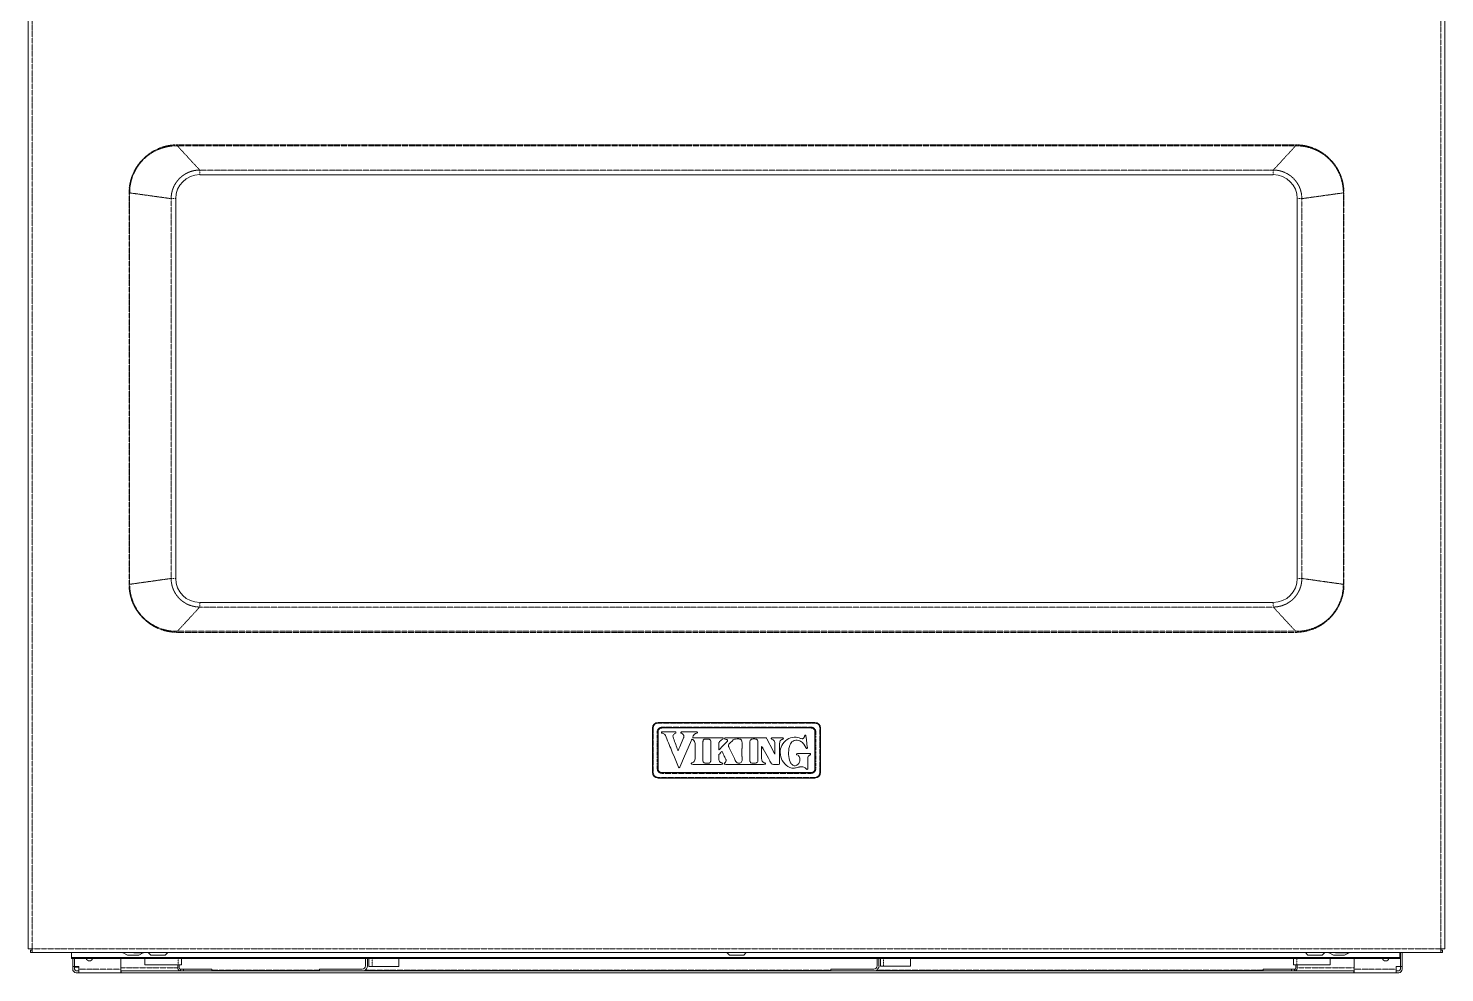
# Model space of a CAD drawing. Header units: millimetres. Extents: x 60499 to 556746, y 248297 to 497145.
# Drawn here: x 328105 to 352882, y 422627 to 439149 of the extents above; entities that cross this region are included whole.
import ezdxf

# ---------------------------------------------------------------- set-up
doc = ezdxf.new("R2010")
doc.units = ezdxf.units.MM
doc.linetypes.add('PHANTOM', pattern=[20, 10, -2, 2, -2, 2, -2])

msp = doc.modelspace()

# ---------------------------------------------------------------- linework, layer by layer
at = {"color": 7, "lineweight": 13, "ltscale": 0.03937}
for p, q in [((328105, 423046), (328105, 439591)), ((352882, 439590), (352882, 423046)), ((331104, 436588), (349883, 436588)), ((330684, 429524), (330684, 436169)), ((350303, 436169), (350303, 429524)), ((349883, 429104), (331104, 429104)), ((339024, 426130), (339024, 426906)), ((339122, 427004), (341865, 427004)), ((341801, 426908), (339186, 426908)), ((341963, 426906), (341963, 426130)), ((341865, 426032), (339122, 426032)), ((339186, 426129), (341801, 426129)), ((352813, 422978), (328174, 422978)), ((352097, 422891), (328860, 422891)), ((352097, 422874), (328860, 422874)), ((333948, 422690), (333197, 422690)), ((342898, 422690), (342146, 422690)), ((329721, 422627), (328986, 422627)), ((329730, 422660), (351292, 422660)), ((329730, 422627), (351292, 422627)), ((352036, 422627), (351301, 422627))]:
    msp.add_line(p, q, dxfattribs=at)
at = {"color": 7, "linetype": 'PHANTOM', "lineweight": 13, "ltscale": 0.03937}
for p, q in [((328174, 423046), (328174, 439591)), ((352813, 439590), (352813, 423046)), ((330712, 437112), (350275, 437112)), ((330712, 437094), (350275, 437094)), ((331104, 436668), (349883, 436668)), ((331104, 436668), (349883, 436668)), ((329867, 429422), (329867, 436270)), ((329878, 429422), (329878, 436270)), ((330605, 436169), (329878, 436270)), ((330605, 429524), (330605, 436169)), ((330605, 429524), (330605, 436169)), ((350382, 436169), (351109, 436270)), ((350382, 436169), (350382, 429524)), ((350382, 436169), (350382, 429524)), ((351109, 436270), (351109, 429422)), ((351120, 436270), (351120, 429422)), ((330605, 429524), (329878, 429422)), ((350382, 429524), (351109, 429422)), ((349883, 429024), (331104, 429024)), ((349883, 429024), (331104, 429024)), ((350275, 428599), (330712, 428599)), ((350275, 428581), (330712, 428581)), ((339037, 426128), (339037, 426908)), ((339122, 426993), (341865, 426993)), ((341801, 426922), (339186, 426922)), ((341950, 426908), (341950, 426128)), ((341865, 426043), (339122, 426043)), ((339186, 426114), (341801, 426114)), ((352813, 423046), (328174, 423046)), ((329721, 422690), (328986, 422690)), ((329721, 422713), (330719, 422713)), ((350303, 422713), (351301, 422713)), ((352036, 422690), (351301, 422690)), ((331317, 422669), (333196, 422669)), ((333992, 422669), (342146, 422669)), ((342942, 422669), (349705, 422669))]:
    msp.add_line(p, q, dxfattribs=at)
at = {"color": 7, "linetype": 'PHANTOM', "lineweight": 13, "ltscale": 0.000532736}
for p, q in [((330712, 437094), (330712, 437112)), ((350275, 437094), (350275, 437112)), ((330712, 428599), (330712, 428581)), ((350275, 428599), (350275, 428581))]:
    msp.add_line(p, q, dxfattribs=at)
at = {"color": 7, "linetype": 'PHANTOM', "lineweight": 13, "ltscale": 0.017224}
for p, q in [((331104, 436668), (330712, 437094)), ((349883, 436668), (350275, 437094)), ((331104, 429024), (330712, 428599)), ((349883, 429024), (350275, 428599))]:
    msp.add_line(p, q, dxfattribs=at)
at = {"color": 7, "linetype": 'PHANTOM', "lineweight": 13, "ltscale": 0.002375}
for p, q in [((331104, 436588), (331104, 436668)), ((349883, 436588), (349883, 436668)), ((330684, 436169), (330605, 436169)), ((350303, 436169), (350382, 436169)), ((330684, 429524), (330605, 429524)), ((350303, 429524), (350382, 429524)), ((331104, 429104), (331104, 429024)), ((349883, 429104), (349883, 429024))]:
    msp.add_line(p, q, dxfattribs=at)
at = {"color": 7, "linetype": 'PHANTOM', "lineweight": 13, "ltscale": 5.58688e-06}
for p, q in [((331104, 436668), (331104, 436668)), ((331104, 429024), (331104, 429024)), ((349883, 429024), (349883, 429024))]:
    msp.add_line(p, q, dxfattribs=at)
at = {"color": 7, "linetype": 'PHANTOM', "lineweight": 13, "ltscale": 5.61692e-06}
msp.add_line((349883, 436668), (349883, 436668), dxfattribs=at)
at = {"color": 7, "linetype": 'PHANTOM', "lineweight": 13, "ltscale": 3.39418e-06}
for p, q in [((330605, 436169), (330605, 436169)), ((330605, 429524), (330605, 429524))]:
    msp.add_line(p, q, dxfattribs=at)
at = {"color": 7, "linetype": 'PHANTOM', "lineweight": 13, "ltscale": 3.36414e-06}
for p, q in [((350382, 436169), (350382, 436169)), ((350382, 429524), (350382, 429524))]:
    msp.add_line(p, q, dxfattribs=at)
at = {"color": 7, "linetype": 'PHANTOM', "lineweight": 13, "ltscale": 0.000342061}
for p, q in [((339122, 427004), (339122, 426993)), ((341865, 427004), (341865, 426993))]:
    msp.add_line(p, q, dxfattribs=at)
at = {"color": 7, "linetype": 'PHANTOM', "lineweight": 13, "ltscale": 0.000428808}
for p, q in [((339186, 426908), (339186, 426922)), ((341801, 426908), (341801, 426922))]:
    msp.add_line(p, q, dxfattribs=at)
at = {"color": 7, "linetype": 'PHANTOM', "lineweight": 13, "ltscale": 0.019357}
for p, q in [((339108, 426843), (339108, 426193)), ((341879, 426193), (341879, 426843))]:
    msp.add_line(p, q, dxfattribs=at)
at = {"color": 7, "lineweight": 13, "ltscale": 0.019292}
for p, q in [((339121, 426842), (339121, 426194)), ((341866, 426194), (341866, 426842))]:
    msp.add_line(p, q, dxfattribs=at)
at = {"color": 7, "lineweight": 13, "ltscale": 0.005341}
msp.add_line((339397, 426842), (339218, 426842), dxfattribs=at)
at = {"color": 7, "lineweight": 13, "ltscale": 5.24012e-05}
msp.add_line((339540, 426841), (339539, 426841), dxfattribs=at)
at = {"color": 7, "lineweight": 13, "ltscale": 0.004971}
msp.add_line((339749, 426842), (339582, 426842), dxfattribs=at)
at = {"color": 7, "lineweight": 13, "ltscale": 2.26862e-05}
msp.add_line((339701, 426682), (339701, 426683), dxfattribs=at)
at = {"color": 7, "lineweight": 13, "ltscale": 4.67569e-05}
msp.add_line((339727, 426745), (339728, 426746), dxfattribs=at)
at = {"color": 7, "lineweight": 13, "ltscale": 0.01452}
msp.add_line((340250, 426736), (339762, 426736), dxfattribs=at)
at = {"color": 7, "lineweight": 13, "ltscale": 3.68235e-05}
msp.add_line((339792, 426842), (339791, 426842), dxfattribs=at)
at = {"color": 7, "lineweight": 13, "ltscale": 1.65665e-05}
msp.add_line((339809, 426833), (339809, 426833), dxfattribs=at)
at = {"color": 7, "lineweight": 13, "ltscale": 0.00151}
msp.add_line((339950, 426715), (340001, 426715), dxfattribs=at)
at = {"color": 7, "lineweight": 13, "ltscale": 1.31579e-05}
msp.add_line((340188, 426652), (340188, 426652), dxfattribs=at)
at = {"color": 7, "lineweight": 13, "ltscale": 1.35956e-05}
msp.add_line((340257, 426716), (340257, 426717), dxfattribs=at)
at = {"color": 7, "lineweight": 13, "ltscale": 0.018014}
msp.add_line((340934, 426736), (340329, 426736), dxfattribs=at)
at = {"color": 7, "lineweight": 13, "ltscale": 0.000793104}
msp.add_line((340415, 426679), (340434, 426698), dxfattribs=at)
at = {"color": 7, "lineweight": 13, "ltscale": 7.63564e-05}
msp.add_line((340532, 426716), (340534, 426716), dxfattribs=at)
at = {"color": 7, "lineweight": 13, "ltscale": 2.85859e-05}
msp.add_line((340564, 426711), (340565, 426710), dxfattribs=at)
at = {"color": 7, "lineweight": 13, "ltscale": 2.91953e-05}
msp.add_line((340587, 426685), (340587, 426684), dxfattribs=at)
at = {"color": 7, "lineweight": 13, "ltscale": 4.4251e-05}
msp.add_line((340765, 426714), (340767, 426714), dxfattribs=at)
at = {"color": 7, "lineweight": 13, "ltscale": 9.07184e-05}
msp.add_line((341002, 426736), (340999, 426736), dxfattribs=at)
at = {"color": 7, "lineweight": 13, "ltscale": 5.28949e-05}
msp.add_line((341027, 426718), (341026, 426719), dxfattribs=at)
at = {"color": 7, "lineweight": 13, "ltscale": 0.007044}
msp.add_line((341134, 426507), (341027, 426718), dxfattribs=at)
at = {"color": 7, "lineweight": 13, "ltscale": 0.00434}
msp.add_line((341269, 426736), (341123, 426736), dxfattribs=at)
at = {"color": 7, "lineweight": 13, "ltscale": 1.97709e-05}
msp.add_line((341136, 426701), (341136, 426701), dxfattribs=at)
at = {"color": 7, "lineweight": 13, "ltscale": 1.65199e-05}
msp.add_line((341590, 426738), (341589, 426738), dxfattribs=at)
at = {"color": 7, "lineweight": 13, "ltscale": 3.13846e-05}
msp.add_line((339458, 426541), (339458, 426542), dxfattribs=at)
at = {"color": 7, "lineweight": 13, "ltscale": 4.55302e-05}
msp.add_line((339484, 426541), (339483, 426540), dxfattribs=at)
at = {"color": 7, "lineweight": 13, "ltscale": 0.008055}
msp.add_line((339768, 426639), (339768, 426368), dxfattribs=at)
at = {"color": 7, "lineweight": 13, "ltscale": 0.000179639}
msp.add_line((339906, 426624), (339906, 426618), dxfattribs=at)
at = {"color": 7, "lineweight": 13, "ltscale": 0.0006988}
msp.add_line((340045, 426412), (340045, 426436), dxfattribs=at)
at = {"color": 7, "lineweight": 13, "ltscale": 1.63404e-05}
msp.add_line((340183, 426589), (340183, 426590), dxfattribs=at)
at = {"color": 7, "lineweight": 13, "ltscale": 0.000926042}
msp.add_line((340183, 426558), (340183, 426589), dxfattribs=at)
at = {"color": 7, "lineweight": 13, "ltscale": 2.77578e-05}
msp.add_line((340183, 426557), (340183, 426558), dxfattribs=at)
at = {"color": 7, "lineweight": 13, "ltscale": 0.001124}
msp.add_line((340183, 426368), (340183, 426406), dxfattribs=at)
at = {"color": 7, "lineweight": 13, "ltscale": 5.53293e-05}
msp.add_line((340729, 426603), (340729, 426605), dxfattribs=at)
at = {"color": 7, "lineweight": 13, "ltscale": 2.54725e-05}
msp.add_line((340866, 426404), (340866, 426403), dxfattribs=at)
at = {"color": 7, "lineweight": 13, "ltscale": 0.006367}
msp.add_line((340933, 426368), (340933, 426582), dxfattribs=at)
at = {"color": 7, "lineweight": 13, "ltscale": 0.000542319}
msp.add_line((340951, 426561), (340960, 426545), dxfattribs=at)
at = {"color": 7, "lineweight": 13, "ltscale": 0.000460262}
msp.add_line((341141, 426493), (341134, 426507), dxfattribs=at)
at = {"color": 7, "lineweight": 13, "ltscale": 0.000457769}
msp.add_line((341148, 426479), (341141, 426493), dxfattribs=at)
at = {"color": 7, "lineweight": 13, "ltscale": 0.005628}
msp.add_line((341167, 426639), (341167, 426450), dxfattribs=at)
at = {"color": 7, "lineweight": 13, "ltscale": 9.13725e-05}
msp.add_line((341246, 426607), (341246, 426610), dxfattribs=at)
at = {"color": 7, "lineweight": 13, "ltscale": 0.004285}
msp.add_line((341246, 426463), (341246, 426607), dxfattribs=at)
at = {"color": 7, "lineweight": 13, "ltscale": 0.004378}
msp.add_line((341246, 426316), (341246, 426463), dxfattribs=at)
at = {"color": 7, "lineweight": 13, "ltscale": 1.71515e-05}
msp.add_line((341407, 426514), (341407, 426515), dxfattribs=at)
at = {"color": 7, "lineweight": 13, "ltscale": 0.006506}
msp.add_line((341777, 426459), (341558, 426459), dxfattribs=at)
at = {"color": 7, "lineweight": 13, "ltscale": 5.95894e-05}
msp.add_line((341750, 426413), (341751, 426415), dxfattribs=at)
at = {"color": 7, "lineweight": 13, "ltscale": 2.74364e-05}
msp.add_line((341779, 426433), (341779, 426434), dxfattribs=at)
at = {"color": 7, "lineweight": 13, "ltscale": 1.00846e-05}
msp.add_line((339480, 426224), (339480, 426223), dxfattribs=at)
at = {"color": 7, "lineweight": 13, "ltscale": 3.29381e-05}
msp.add_line((339503, 426224), (339503, 426225), dxfattribs=at)
at = {"color": 7, "lineweight": 13, "ltscale": 1.43067e-05}
msp.add_line((339702, 426281), (339702, 426280), dxfattribs=at)
at = {"color": 7, "lineweight": 13, "ltscale": 1.38556e-05}
msp.add_line((339729, 426302), (339729, 426302), dxfattribs=at)
at = {"color": 7, "lineweight": 13, "ltscale": 0.00942}
msp.add_line((339739, 426271), (340056, 426271), dxfattribs=at)
at = {"color": 7, "lineweight": 13, "ltscale": 0.000211347}
msp.add_line((339907, 426394), (339907, 426387), dxfattribs=at)
at = {"color": 7, "lineweight": 13, "ltscale": 4.62394e-05}
msp.add_line((339996, 426292), (339998, 426292), dxfattribs=at)
at = {"color": 7, "lineweight": 13, "ltscale": 9.07734e-05}
msp.add_line((340040, 426318), (340041, 426321), dxfattribs=at)
at = {"color": 7, "lineweight": 13, "ltscale": 2.79276e-05}
msp.add_line((340290, 426396), (340290, 426395), dxfattribs=at)
at = {"color": 7, "lineweight": 13, "ltscale": 0.000251621}
msp.add_line((340307, 426271), (340315, 426271), dxfattribs=at)
at = {"color": 7, "lineweight": 13, "ltscale": 2.59656e-05}
msp.add_line((340312, 426343), (340312, 426342), dxfattribs=at)
at = {"color": 7, "lineweight": 13, "ltscale": 8.2381e-05}
msp.add_line((340761, 426293), (340759, 426294), dxfattribs=at)
at = {"color": 7, "lineweight": 13, "ltscale": 3.17129e-05}
msp.add_line((340828, 426292), (340827, 426292), dxfattribs=at)
at = {"color": 7, "lineweight": 13, "ltscale": 6.24365e-05}
msp.add_line((340866, 426338), (340866, 426336), dxfattribs=at)
at = {"color": 7, "lineweight": 13, "ltscale": 0.001209}
msp.add_line((340907, 426271), (340947, 426271), dxfattribs=at)
at = {"color": 7, "lineweight": 13, "ltscale": 2.28006e-05}
msp.add_line((340973, 426301), (340972, 426302), dxfattribs=at)
at = {"color": 7, "lineweight": 13, "ltscale": 0.000198523}
msp.add_line((341076, 426334), (341079, 426329), dxfattribs=at)
at = {"color": 7, "lineweight": 13, "ltscale": 0.001235}
msp.add_line((341079, 426329), (341099, 426292), dxfattribs=at)
at = {"color": 7, "lineweight": 13, "ltscale": 0.002181}
msp.add_line((341139, 426271), (341212, 426271), dxfattribs=at)
at = {"color": 7, "lineweight": 13, "ltscale": 0.00029695}
msp.add_line((341212, 426271), (341222, 426271), dxfattribs=at)
at = {"color": 7, "lineweight": 13, "ltscale": 0.000112477}
msp.add_line((341246, 426312), (341246, 426316), dxfattribs=at)
at = {"color": 7, "lineweight": 13, "ltscale": 3.31889e-05}
msp.add_line((341449, 426285), (341448, 426286), dxfattribs=at)
at = {"color": 7, "lineweight": 13, "ltscale": 0.000144646}
msp.add_line((341556, 426261), (341551, 426259), dxfattribs=at)
at = {"color": 7, "lineweight": 13, "ltscale": 0.000190123}
msp.add_line((341713, 426193), (341718, 426189), dxfattribs=at)
at = {"color": 7, "linetype": 'PHANTOM', "lineweight": 13, "ltscale": 0.000342001}
for p, q in [((339122, 426032), (339122, 426043)), ((341865, 426032), (341865, 426043))]:
    msp.add_line(p, q, dxfattribs=at)
at = {"color": 7, "linetype": 'PHANTOM', "lineweight": 13, "ltscale": 0.000428868}
for p, q in [((339186, 426129), (339186, 426114)), ((341801, 426129), (341801, 426114))]:
    msp.add_line(p, q, dxfattribs=at)
at = {"color": 7, "lineweight": 13, "ltscale": 0.00205}
for p, q in [((328174, 423046), (328105, 423046)), ((328174, 423046), (328174, 422978)), ((352813, 423046), (352882, 423046)), ((352813, 423046), (352813, 422978))]:
    msp.add_line(p, q, dxfattribs=at)
at = {"color": 7, "lineweight": 13, "ltscale": 0.0012}
for p, q in [((328146, 422978), (328146, 423018)), ((352841, 422978), (352841, 423018))]:
    msp.add_line(p, q, dxfattribs=at)
at = {"color": 7, "lineweight": 13, "ltscale": 0.000849987}
for p, q in [((328174, 423018), (328146, 423018)), ((328174, 422978), (328146, 422978))]:
    msp.add_line(p, q, dxfattribs=at)
at = {"color": 7, "lineweight": 13, "ltscale": 0.002572}
for p, q in [((328860, 422978), (328860, 422891)), ((352097, 422978), (352097, 422891))]:
    msp.add_line(p, q, dxfattribs=at)
at = {"color": 7, "linetype": 'PHANTOM', "lineweight": 13, "ltscale": 0.010349}
for p, q in [((330113, 422973), (329766, 422973)), ((351209, 422973), (350861, 422973))]:
    msp.add_line(p, q, dxfattribs=at)
at = {"color": 7, "lineweight": 13, "ltscale": 0.002582}
for p, q in [((329843, 422934), (329766, 422973)), ((330036, 422934), (330113, 422973)), ((350939, 422934), (350861, 422973)), ((351131, 422934), (351209, 422973))]:
    msp.add_line(p, q, dxfattribs=at)
at = {"color": 7, "linetype": 'PHANTOM', "lineweight": 13, "ltscale": 0.005731}
for p, q in [((329843, 422934), (330036, 422934)), ((350939, 422934), (351131, 422934))]:
    msp.add_line(p, q, dxfattribs=at)
at = {"color": 7, "lineweight": 13, "ltscale": 0.001874}
for p, q in [((330248, 422933), (330204, 422978)), ((330499, 422933), (330544, 422978)), ((340369, 422933), (340324, 422978)), ((340620, 422933), (340664, 422978)), ((350489, 422933), (350445, 422978)), ((350741, 422933), (350785, 422978))]:
    msp.add_line(p, q, dxfattribs=at)
at = {"color": 7, "lineweight": 13, "ltscale": 0.007319}
for p, q in [((352110, 422978), (352110, 422732)), ((352140, 422978), (352140, 422732))]:
    msp.add_line(p, q, dxfattribs=at)
at = {"color": 7, "lineweight": 13, "ltscale": 0.000850047}
for p, q in [((352841, 423018), (352813, 423018)), ((352841, 422978), (352813, 422978))]:
    msp.add_line(p, q, dxfattribs=at)
at = {"color": 7, "lineweight": 13, "ltscale": 0.000514774}
for p, q in [((328860, 422891), (328860, 422874)), ((352097, 422891), (352097, 422874))]:
    msp.add_line(p, q, dxfattribs=at)
at = {"color": 7, "lineweight": 13, "ltscale": 0.004232}
for p, q in [((328882, 422874), (328882, 422732)), ((328912, 422874), (328912, 422732))]:
    msp.add_line(p, q, dxfattribs=at)
at = {"color": 7, "lineweight": 13, "ltscale": 0.001246}
for p, q in [((328882, 422690), (328882, 422732)), ((328915, 422690), (328915, 422732)), ((328986, 422690), (328986, 422732)), ((352036, 422732), (352036, 422690)), ((352107, 422732), (352107, 422690)), ((352140, 422732), (352140, 422690)), ((328944, 422660), (328986, 422660)), ((328944, 422627), (328986, 422627)), ((352036, 422660), (352077, 422660)), ((352036, 422627), (352077, 422627))]:
    msp.add_line(p, q, dxfattribs=at)
at = {"color": 7, "lineweight": 13, "ltscale": 0.000899998}
msp.add_line((328882, 422732), (328912, 422732), dxfattribs=at)
at = {"color": 7, "lineweight": 13, "ltscale": 0.002221}
for p, q in [((328912, 422732), (328986, 422732)), ((352036, 422732), (352110, 422732))]:
    msp.add_line(p, q, dxfattribs=at)
at = {"color": 7, "lineweight": 13, "ltscale": 0.00017848}
msp.add_line((328918, 422726), (328918, 422732), dxfattribs=at)
at = {"color": 7, "lineweight": 13, "ltscale": 0.002021}
msp.add_line((328918, 422726), (328986, 422726), dxfattribs=at)
at = {"color": 7, "lineweight": 13, "ltscale": 0.001875}
for p, q in [((328986, 422690), (328986, 422627)), ((329721, 422690), (329721, 422627)), ((351301, 422690), (351301, 422627)), ((352036, 422690), (352036, 422627))]:
    msp.add_line(p, q, dxfattribs=at)
at = {"color": 7, "lineweight": 13, "ltscale": 0.005478}
for p, q in [((329721, 422690), (329721, 422874)), ((351301, 422874), (351301, 422690))]:
    msp.add_line(p, q, dxfattribs=at)
at = {"color": 7, "lineweight": 13, "ltscale": 0.005507}
for p, q in [((329847, 422933), (330032, 422933)), ((350942, 422933), (351127, 422933))]:
    msp.add_line(p, q, dxfattribs=at)
at = {"color": 7, "lineweight": 13, "ltscale": 0.003328}
for p, q in [((330141, 422874), (330141, 422762)), ((330782, 422874), (330782, 422762)), ((350240, 422762), (350240, 422874)), ((350881, 422762), (350881, 422874))]:
    msp.add_line(p, q, dxfattribs=at)
at = {"color": 7, "lineweight": 13, "ltscale": 0.017399}
for p, q in [((330141, 422762), (330726, 422762)), ((350881, 422762), (350296, 422762))]:
    msp.add_line(p, q, dxfattribs=at)
at = {"color": 7, "lineweight": 13, "ltscale": 0.003738}
for p, q in [((330248, 422933), (330374, 422933)), ((330499, 422933), (330374, 422933)), ((340369, 422933), (340494, 422933)), ((340620, 422933), (340494, 422933)), ((350741, 422933), (350615, 422933))]:
    msp.add_line(p, q, dxfattribs=at)
at = {"color": 7, "lineweight": 13, "ltscale": 0.00145}
for p, q in [((330719, 422713), (330719, 422762)), ((330745, 422713), (330745, 422762)), ((350277, 422762), (350277, 422713)), ((350303, 422762), (350303, 422713))]:
    msp.add_line(p, q, dxfattribs=at)
at = {"color": 7, "linetype": 'PHANTOM', "lineweight": 13, "ltscale": 0.003328}
for p, q in [((330726, 422874), (330726, 422762)), ((350296, 422762), (350296, 422874))]:
    msp.add_line(p, q, dxfattribs=at)
at = {"color": 7, "lineweight": 13, "ltscale": 0.001675}
for p, q in [((330726, 422762), (330782, 422762)), ((334063, 422733), (334119, 422733)), ((343010, 422741), (343066, 422741)), ((350296, 422762), (350240, 422762))]:
    msp.add_line(p, q, dxfattribs=at)
at = {"color": 7, "lineweight": 13, "ltscale": 0.001562}
for p, q in [((330820, 422687), (330767, 422687)), ((350202, 422687), (350255, 422687))]:
    msp.add_line(p, q, dxfattribs=at)
at = {"color": 7, "lineweight": 13, "ltscale": 0.000800005}
for p, q in [((330767, 422687), (330767, 422660)), ((330820, 422687), (330820, 422660)), ((331317, 422660), (331317, 422687)), ((349705, 422687), (349705, 422660)), ((350202, 422687), (350202, 422660)), ((350255, 422687), (350255, 422660))]:
    msp.add_line(p, q, dxfattribs=at)
at = {"color": 7, "lineweight": 13, "ltscale": 0.014787}
for p, q in [((330820, 422687), (331317, 422687)), ((350202, 422687), (349705, 422687))]:
    msp.add_line(p, q, dxfattribs=at)
at = {"color": 7, "lineweight": 13, "ltscale": 0.000889996}
for p, q in [((333197, 422690), (333197, 422660)), ((342146, 422690), (342146, 422660))]:
    msp.add_line(p, q, dxfattribs=at)
at = {"color": 7, "lineweight": 13, "ltscale": 0.003813}
for p, q in [((334003, 422874), (334003, 422746)), ((334036, 422874), (334036, 422746)), ((342953, 422874), (342953, 422746)), ((342986, 422874), (342986, 422746))]:
    msp.add_line(p, q, dxfattribs=at)
at = {"color": 7, "lineweight": 13, "ltscale": 0.004185}
msp.add_line((334063, 422874), (334063, 422733), dxfattribs=at)
at = {"color": 7, "linetype": 'PHANTOM', "lineweight": 13, "ltscale": 0.004185}
msp.add_line((334119, 422874), (334119, 422733), dxfattribs=at)
at = {"color": 7, "lineweight": 13, "ltscale": 0.01395}
for p, q in [((334119, 422733), (334588, 422733)), ((343066, 422741), (343535, 422741))]:
    msp.add_line(p, q, dxfattribs=at)
at = {"color": 7, "lineweight": 13, "ltscale": 0.004187}
msp.add_line((334588, 422733), (334588, 422874), dxfattribs=at)
at = {"color": 7, "lineweight": 13, "ltscale": 0.003949}
for p, q in [((343010, 422874), (343010, 422741)), ((343535, 422874), (343535, 422741))]:
    msp.add_line(p, q, dxfattribs=at)
at = {"color": 7, "linetype": 'PHANTOM', "lineweight": 13, "ltscale": 0.003949}
msp.add_line((343066, 422874), (343066, 422741), dxfattribs=at)
at = {"color": 7, "lineweight": 13, "ltscale": 0.003737}
msp.add_line((350489, 422933), (350615, 422933), dxfattribs=at)
at = {"color": 7, "lineweight": 13, "ltscale": 0.000899968}
msp.add_line((352140, 422732), (352110, 422732), dxfattribs=at)
at = {"color": 7, "lineweight": 13, "ltscale": 0.000249998}
for p, q in [((329721, 422660), (329730, 422660)), ((329721, 422627), (329730, 422627))]:
    msp.add_line(p, q, dxfattribs=at)
at = {"color": 7, "lineweight": 13, "ltscale": 0.000999991}
for p, q in [((329730, 422627), (329730, 422660)), ((351292, 422627), (351292, 422660))]:
    msp.add_line(p, q, dxfattribs=at)
at = {"color": 7, "lineweight": 13, "ltscale": 0.000250028}
for p, q in [((351292, 422660), (351301, 422660)), ((351292, 422627), (351301, 422627))]:
    msp.add_line(p, q, dxfattribs=at)
at = {"color": 7, "linetype": 'PHANTOM', "lineweight": 13, "ltscale": 0.03937}
for points in [[(329867, 436270), (329867, 436300), (329870, 436346), (329879, 436410), (329892, 436473), (329910, 436535), (329932, 436595), (329959, 436653), (329991, 436710), (330027, 436763), (330066, 436814), (330110, 436861), (330157, 436905), (330207, 436945), (330260, 436982), (330316, 437014), (330374, 437042), (330434, 437065), (330496, 437084), (330559, 437098), (330623, 437107), (330681, 437111), (330712, 437112)], [(329878, 436270), (329879, 436324), (329885, 436378), (329893, 436431), (329905, 436484), (329924, 436543), (329946, 436600), (329973, 436656), (330003, 436709), (330038, 436760), (330076, 436808), (330118, 436853), (330163, 436895), (330211, 436934), (330262, 436968), (330315, 436999), (330371, 437026), (330428, 437048), (330487, 437066), (330539, 437078), (330592, 437087), (330646, 437092), (330679, 437094), (330712, 437094)], [(350275, 437112), (350305, 437111), (350363, 437107), (350427, 437098), (350490, 437084), (350552, 437065), (350612, 437042), (350670, 437014), (350726, 436982), (350779, 436946), (350829, 436906), (350876, 436862), (350920, 436814), (350960, 436764), (350996, 436710), (351026, 436658), (351052, 436603), (351074, 436546), (351091, 436488), (351105, 436429), (351114, 436369), (351119, 436309), (351120, 436270)], [(350275, 437094), (350330, 437093), (350383, 437088), (350436, 437081), (350496, 437067), (350555, 437050), (350612, 437027), (350668, 437001), (350721, 436971), (350772, 436936), (350820, 436898), (350866, 436856), (350908, 436811), (350946, 436763), (350981, 436713), (351012, 436659), (351039, 436604), (351062, 436547), (351078, 436495), (351091, 436443), (351101, 436390), (351107, 436337), (351109, 436303), (351109, 436270)], [(330712, 428581), (330682, 428582), (330624, 428586), (330560, 428595), (330497, 428608), (330435, 428627), (330375, 428650), (330317, 428678), (330261, 428710), (330208, 428747), (330158, 428787), (330111, 428831), (330067, 428878), (330027, 428929), (329991, 428982), (329961, 429035), (329935, 429090), (329913, 429146), (329896, 429204), (329882, 429263), (329873, 429323), (329868, 429384), (329867, 429422)], [(330712, 428599), (330657, 428600), (330604, 428604), (330551, 428612), (330491, 428625), (330432, 428643), (330375, 428665), (330319, 428692), (330266, 428722), (330215, 428756), (330167, 428794), (330121, 428836), (330079, 428881), (330041, 428929), (330006, 428980), (329975, 429033), (329948, 429088), (329925, 429146), (329909, 429197), (329896, 429249), (329886, 429302), (329880, 429356), (329878, 429389), (329878, 429422)], [(351109, 429422), (351108, 429368), (351102, 429314), (351094, 429261), (351080, 429201), (351061, 429142), (351038, 429085), (351011, 429030), (350979, 428977), (350944, 428926), (350906, 428879), (350863, 428834), (350818, 428792), (350769, 428754), (350718, 428720), (350665, 428690), (350609, 428664), (350551, 428642), (350492, 428624), (350431, 428611), (350370, 428603), (350308, 428599), (350275, 428599)], [(351120, 429422), (351120, 429393), (351116, 429336), (351107, 429272), (351093, 429209), (351074, 429148), (351051, 429088), (351023, 429030), (350991, 428974), (350954, 428921), (350914, 428871), (350870, 428824), (350822, 428781), (350771, 428741), (350718, 428705), (350662, 428674), (350605, 428647), (350545, 428625), (350484, 428607), (350421, 428594), (350358, 428585), (350295, 428581), (350275, 428581)], [(339024, 426906), (339024, 426907), (339024, 426907), (339024, 426907), (339024, 426907), (339027, 426907), (339037, 426908)], [(341963, 426906), (341963, 426907), (341963, 426907), (341963, 426907), (341963, 426907), (341960, 426907), (341950, 426908)], [(339121, 426842), (339121, 426842), (339121, 426842), (339121, 426842), (339120, 426842), (339117, 426843), (339108, 426843)], [(341866, 426842), (341866, 426842), (341866, 426842), (341866, 426842), (341867, 426842), (341870, 426843), (341879, 426843)], [(339121, 426194), (339121, 426194), (339121, 426194), (339121, 426194), (339120, 426194), (339117, 426193), (339108, 426193)], [(341866, 426194), (341866, 426194), (341866, 426194), (341866, 426194), (341867, 426194), (341870, 426193), (341879, 426193)], [(339024, 426130), (339024, 426130), (339024, 426130), (339024, 426130), (339024, 426129), (339027, 426129), (339037, 426128)], [(341963, 426130), (341963, 426130), (341963, 426130), (341963, 426130), (341963, 426129), (341960, 426129), (341950, 426128)]]:
    msp.add_lwpolyline(points, dxfattribs=at)
at = {"color": 7, "lineweight": 13, "ltscale": 0.03937}
for points in [[(339188, 426839), (339183, 426835), (339180, 426830), (339181, 426826), (339183, 426822), (339188, 426819), (339191, 426818)], [(339191, 426818), (339207, 426815), (339221, 426809), (339229, 426802), (339237, 426795), (339249, 426777), (339256, 426763), (339261, 426749)], [(339218, 426842), (339207, 426842), (339196, 426841)], [(339383, 426751), (339382, 426766), (339385, 426780), (339392, 426792), (339401, 426801), (339411, 426809), (339425, 426817)], [(339419, 426841), (339412, 426842), (339397, 426842)], [(339425, 426817), (339430, 426820), (339433, 426824), (339435, 426828), (339434, 426832), (339432, 426836), (339427, 426839)], [(339568, 426734), (339501, 426580), (339484, 426541)], [(339503, 426225), (339585, 426415), (339687, 426652), (339701, 426682)], [(339539, 426841), (339530, 426839), (339523, 426835), (339521, 426830), (339522, 426825), (339525, 426820), (339530, 426817)], [(339530, 426817), (339547, 426807), (339555, 426800), (339563, 426792), (339567, 426785), (339571, 426777), (339573, 426764), (339573, 426751)], [(339582, 426842), (339554, 426842), (339540, 426841)], [(339701, 426683), (339706, 426694), (339709, 426699), (339715, 426707), (339720, 426711)], [(339720, 426711), (339729, 426707), (339736, 426702), (339749, 426689), (339759, 426674), (339765, 426656), (339768, 426639)], [(339728, 426746), (339737, 426768), (339743, 426778), (339753, 426793), (339760, 426801), (339769, 426808), (339778, 426813), (339789, 426817), (339800, 426818)], [(339751, 426736), (339740, 426736), (339736, 426737), (339732, 426739), (339730, 426740)], [(339791, 426842), (339777, 426842), (339749, 426842)], [(339809, 426833), (339806, 426837), (339803, 426840), (339796, 426841), (339792, 426842)], [(339800, 426818), (339803, 426819), (339807, 426822), (339809, 426825), (339810, 426829), (339809, 426833)], [(339908, 426679), (339906, 426669), (339906, 426647), (339906, 426624)], [(339950, 426715), (339940, 426714), (339930, 426710), (339924, 426706), (339918, 426701), (339913, 426694), (339909, 426685), (339908, 426679)], [(340043, 426681), (340039, 426692), (340032, 426702), (340023, 426709), (340013, 426713), (340001, 426715)], [(340045, 426436), (340045, 426544), (340045, 426652)], [(340183, 426590), (340183, 426621), (340185, 426640), (340186, 426648), (340188, 426652)], [(340188, 426652), (340198, 426669), (340213, 426684), (340231, 426698)], [(340327, 426668), (340257, 426598), (340188, 426527)], [(340231, 426698), (340248, 426709), (340257, 426716)], [(340262, 426730), (340261, 426733), (340257, 426736), (340255, 426736), (340250, 426736)], [(340257, 426717), (340261, 426721), (340262, 426724), (340262, 426730)], [(340286, 426722), (340288, 426717), (340292, 426714), (340296, 426711), (340298, 426711)], [(340313, 426736), (340303, 426735), (340296, 426734)], [(340298, 426711), (340315, 426709), (340322, 426707), (340328, 426705), (340332, 426702), (340335, 426697), (340336, 426692), (340336, 426686), (340334, 426680), (340327, 426668)], [(340362, 426624), (340376, 426641), (340392, 426657), (340409, 426672)], [(340434, 426698), (340444, 426706), (340456, 426713), (340463, 426714)], [(340463, 426714), (340477, 426715), (340504, 426716), (340532, 426716)], [(340534, 426716), (340548, 426715), (340555, 426714), (340564, 426711)], [(340565, 426710), (340575, 426703), (340583, 426694), (340587, 426685)], [(340587, 426684), (340588, 426673), (340590, 426648)], [(340729, 426605), (340728, 426647), (340729, 426669)], [(340729, 426669), (340730, 426681), (340735, 426693), (340743, 426703), (340753, 426710), (340765, 426714)], [(340832, 426714), (340842, 426710), (340851, 426704), (340858, 426696), (340864, 426683), (340866, 426668), (340867, 426665)], [(340867, 426665), (340867, 426622), (340867, 426538), (340866, 426404)], [(340999, 426736), (340967, 426736), (340934, 426736)], [(341018, 426731), (341014, 426733), (341006, 426736), (341002, 426736)], [(341026, 426719), (341021, 426727), (341018, 426731)], [(341123, 426736), (341111, 426734), (341105, 426732), (341102, 426729), (341101, 426725), (341102, 426721), (341104, 426718)], [(341104, 426718), (341104, 426717), (341106, 426716), (341112, 426712), (341133, 426703), (341136, 426701)], [(341136, 426701), (341143, 426696), (341149, 426689), (341154, 426681), (341159, 426673), (341165, 426656), (341167, 426639)], [(341246, 426610), (341247, 426639), (341249, 426654), (341253, 426668), (341259, 426681)], [(341535, 426747), (341502, 426747), (341470, 426742), (341438, 426734), (341408, 426722), (341378, 426705), (341350, 426684), (341326, 426660), (341305, 426633), (341287, 426603), (341274, 426573), (341265, 426542), (341260, 426510), (341260, 426477)], [(341288, 426707), (341295, 426708), (341301, 426710), (341307, 426712), (341312, 426717), (341313, 426725)], [(341313, 426725), (341311, 426729), (341308, 426732), (341304, 426734), (341293, 426736)], [(341407, 426515), (341411, 426549), (341419, 426584), (341426, 426606), (341436, 426628), (341449, 426648), (341464, 426665), (341483, 426679), (341505, 426689), (341529, 426694)], [(341529, 426694), (341553, 426695), (341577, 426691), (341599, 426684), (341620, 426672), (341633, 426663), (341646, 426652), (341659, 426638), (341671, 426624), (341691, 426595), (341707, 426564)], [(341589, 426738), (341563, 426744), (341535, 426747)], [(341642, 426720), (341626, 426722), (341615, 426726), (341603, 426732), (341590, 426738)], [(341684, 426767), (341681, 426752), (341678, 426745), (341672, 426735), (341668, 426729), (341663, 426725), (341656, 426722), (341650, 426721), (341642, 426720)], [(341705, 426778), (341702, 426782), (341700, 426783), (341696, 426783), (341694, 426782), (341691, 426779), (341686, 426771), (341684, 426767)], [(341712, 426747), (341709, 426765), (341706, 426774)], [(339371, 426487), (339408, 426399), (339444, 426312), (339480, 426224)], [(339470, 426513), (339468, 426514), (339467, 426518), (339462, 426529), (339458, 426541)], [(339483, 426540), (339477, 426526), (339475, 426520), (339472, 426515), (339470, 426513)], [(339906, 426618), (339907, 426440), (339907, 426394)], [(340044, 426341), (340045, 426384), (340045, 426412)], [(340188, 426527), (340186, 426530), (340184, 426535), (340183, 426545), (340183, 426557)], [(340183, 426406), (340183, 426417), (340184, 426428), (340184, 426436), (340185, 426440), (340185, 426443), (340186, 426444)], [(340212, 426471), (340220, 426480), (340228, 426490), (340238, 426498)], [(340238, 426498), (340239, 426497), (340241, 426494), (340246, 426486), (340252, 426473)], [(340365, 426560), (340357, 426577), (340353, 426585), (340351, 426598), (340354, 426611), (340362, 426624)], [(340457, 426375), (340401, 426488), (340378, 426536), (340365, 426560)], [(340590, 426648), (340590, 426597), (340590, 426547)], [(340590, 426409), (340590, 426374), (340590, 426340)], [(340728, 426342), (340729, 426525), (340729, 426603)], [(340866, 426403), (340867, 426360), (340866, 426338)], [(340933, 426582), (340938, 426581), (340942, 426579), (340945, 426575), (340949, 426567)], [(340960, 426545), (341053, 426377), (341076, 426334)], [(341167, 426450), (341166, 426451), (341163, 426453), (341159, 426459), (341150, 426474), (341148, 426479)], [(341260, 426477), (341261, 426441), (341267, 426405), (341278, 426370), (341294, 426337), (341313, 426307), (341337, 426280), (341364, 426256), (341393, 426235), (341426, 426219), (341460, 426207)], [(341448, 426286), (341440, 426299), (341433, 426313), (341422, 426343), (341415, 426374), (341409, 426409), (341406, 426446), (341406, 426481), (341407, 426514)], [(341543, 426449), (341543, 426446), (341545, 426443), (341549, 426440), (341555, 426436)], [(341558, 426459), (341550, 426457), (341545, 426453)], [(341555, 426436), (341570, 426431), (341581, 426422), (341590, 426410), (341596, 426396), (341600, 426377), (341602, 426358)], [(341707, 426564), (341710, 426559), (341715, 426554), (341720, 426551), (341725, 426550), (341729, 426552), (341734, 426559)], [(341740, 426342), (341740, 426355), (341740, 426378), (341742, 426393), (341743, 426400), (341746, 426407), (341750, 426413)], [(341751, 426415), (341758, 426420), (341773, 426430), (341779, 426433)], [(341779, 426434), (341785, 426440), (341789, 426446), (341789, 426452), (341786, 426457), (341780, 426459), (341777, 426459)], [(339480, 426223), (339482, 426218), (339485, 426215), (339489, 426212), (339492, 426212), (339496, 426214), (339498, 426217), (339503, 426224)], [(339710, 426296), (339705, 426293), (339703, 426292), (339701, 426286), (339702, 426281)], [(339702, 426280), (339704, 426278), (339708, 426275), (339712, 426274), (339720, 426272), (339736, 426271), (339739, 426271)], [(339729, 426302), (339719, 426299), (339710, 426296)], [(339768, 426368), (339765, 426350), (339758, 426333), (339754, 426324), (339748, 426317), (339739, 426308), (339729, 426302)], [(339907, 426387), (339906, 426358), (339906, 426338)], [(339944, 426292), (339961, 426290), (339973, 426290), (339996, 426292)], [(339998, 426292), (340010, 426293), (340016, 426294), (340024, 426297), (340032, 426304), (340038, 426313), (340040, 426318)], [(340041, 426321), (340043, 426327), (340044, 426341)], [(340056, 426271), (340127, 426271), (340199, 426271)], [(340221, 426302), (340214, 426306), (340208, 426311), (340198, 426324), (340191, 426338), (340186, 426353), (340183, 426368)], [(340199, 426271), (340224, 426271), (340235, 426272)], [(340240, 426296), (340232, 426299), (340224, 426301)], [(340242, 426273), (340246, 426274), (340248, 426277), (340249, 426281)], [(340285, 426294), (340281, 426289), (340280, 426286), (340279, 426282), (340280, 426279), (340283, 426276), (340288, 426274)], [(340312, 426342), (340311, 426334), (340308, 426325), (340301, 426310), (340290, 426298), (340285, 426294)], [(340288, 426274), (340294, 426272), (340307, 426271)], [(340290, 426395), (340298, 426381), (340308, 426359), (340311, 426348), (340312, 426343)], [(340315, 426271), (340429, 426271), (340907, 426271)], [(340488, 426313), (340482, 426321), (340473, 426339), (340457, 426374)], [(340549, 426293), (340534, 426291), (340526, 426291), (340515, 426293), (340503, 426298), (340493, 426307), (340488, 426313)], [(340590, 426340), (340588, 426326), (340583, 426313), (340575, 426303), (340563, 426296), (340549, 426293)], [(340759, 426294), (340752, 426297), (340745, 426301), (340740, 426306), (340735, 426313), (340732, 426321), (340729, 426329), (340728, 426342)], [(340827, 426292), (340816, 426291), (340794, 426291), (340777, 426291), (340761, 426293)], [(340866, 426336), (340864, 426324), (340859, 426312), (340851, 426303), (340841, 426296), (340828, 426292)], [(340951, 426319), (340944, 426329), (340939, 426341), (340935, 426354), (340933, 426368)], [(340967, 426271), (340982, 426272), (340990, 426272)], [(340995, 426293), (340987, 426297), (340980, 426299), (340973, 426301)], [(340993, 426273), (340996, 426275), (340999, 426279), (340999, 426283), (340999, 426287), (340997, 426291)], [(341099, 426292), (341105, 426283), (341109, 426279)], [(341115, 426275), (341122, 426272), (341139, 426271)], [(341222, 426271), (341230, 426271), (341237, 426272), (341243, 426276), (341245, 426279)], [(341246, 426283), (341247, 426295), (341246, 426312)], [(341551, 426259), (341536, 426252), (341521, 426248), (341505, 426247), (341491, 426251), (341477, 426257), (341465, 426267), (341457, 426276), (341449, 426285)], [(341460, 426207), (341492, 426205), (341508, 426206), (341528, 426209)], [(341536, 426211), (341574, 426221), (341594, 426225)], [(341602, 426358), (341601, 426330), (341598, 426317), (341592, 426299), (341582, 426284), (341570, 426272), (341556, 426261)], [(341610, 426228), (341630, 426230), (341640, 426230), (341655, 426228), (341669, 426223), (341682, 426215)], [(341682, 426215), (341693, 426208), (341713, 426193)], [(341718, 426189), (341726, 426185), (341730, 426184)], [(341730, 426184), (341736, 426185), (341739, 426187), (341740, 426189), (341740, 426196)]]:
    msp.add_lwpolyline(points, dxfattribs=at)
at = {"color": 7, "linetype": 'PHANTOM', "lineweight": 13, "ltscale": 0.03937}
for centre, radius, start, end in [((331104, 436169), 500, 90.0056, 179.9992), ((331104, 436169), 500, 90.0191, 179.9934), ((349883, 436169), 500, 0.0012, 89.9937), ((349883, 436169), 500, 0.0066, 89.9808), ((331104, 429524), 500, 180.0021, 269.9921), ((331104, 429524), 500, 180.0066, 269.9808), ((349883, 429524), 500, 270.0056, 359.9993), ((349883, 429524), 500, 270.0192, 359.9934), ((339122, 426908), 85.1, 90.1086, 180.1084), ((339186, 426843), 78.5, 90.1093, 180.109), ((341801, 426843), 78.5, 359.891, 89.8907), ((341865, 426908), 85.1, 359.8916, 89.8914), ((339186, 426193), 78.5, 179.8906, 269.8903), ((341801, 426193), 78.5, 270.1097, 0.1094), ((339122, 426128), 85.1, 179.8911, 269.8909), ((341865, 426128), 85.1, 270.1091, 0.1089)]:
    msp.add_arc(centre, radius, start, end, dxfattribs=at)
at = {"color": 7, "lineweight": 13, "ltscale": 0.03937}
for centre, radius, start, end in [((331104, 436169), 420, 90.0099, 179.9959), ((349883, 436169), 420, 0.0001, 89.9937), ((331104, 429524), 420, 180.0018, 269.9927), ((349883, 429524), 420, 270.0099, 359.9959), ((339122, 426906), 98, 90, 180), ((339186, 426842), 65.3, 90, 180), ((341801, 426842), 65.3, 360, 90), ((341865, 426906), 98, 360, 90), ((339200, 426814), 26.7, 97.873, 114.5663), ((400269, 452013), 66032, 202.49466, 202.74171), ((297718, 411704), 44299, 19.5695, 19.8571), ((339412, 426804), 37.5, 67.2155, 78.6772), ((339524, 426755), 48.7, 334.6968, 355.5425), ((339690, 426718), 45.8, 29.0651, 35.9273), ((339752, 427044), 308, 269.7305, 271.7608), ((339970, 426664), 74.2, 1.2711, 13.0078), ((339625, 426654), 420, 359.7322, 1.6171), ((340294, 426724), 7.8, 134.7347, 195.2741), ((340302, 426715), 19.9, 108.0802, 132.9949), ((340318, 426301), 435, 88.6177, 90.782), ((340215, 426870), 277, 314.4519, 316.3756), ((340797, 426492), 224, 89.3895, 97.7012), ((340796, 426449), 267, 83.2971, 89.2593), ((340818, 426648), 67.6, 78.6196, 82.7609), ((341309, 426653), 57.4, 113.5946, 150.6276), ((341280, 426167), 569, 89.4418, 91.0734), ((341283, 426612), 124, 85.336, 89.1146), ((341295, 426687), 21.2, 108.2091, 114.6538), ((341656, 426754), 54.6, 21.5598, 25.9621), ((340446, 426596), 1276, 5.2516, 6.8201), ((342698, 426805), 986, 185.4006, 187.0448), ((330989, 425327), 10815, 6.5386, 7.2086), ((339754, 426885), 618, 314.3801, 317.8797), ((332600, 422663), 8548, 25.8933, 26.4704), ((362396, 426451), 21807, 179.7497, 180.1107), ((341016, 426593), 72.1, 201.5536, 206.2713), ((341551, 426448), 8.11, 135.3271, 168.2901), ((339186, 426194), 65.3, 180, 270), ((339983, 426341), 76.6, 181.56, 187.7693), ((339956, 426352), 60.7, 253.5744, 258.6923), ((340236, 426334), 34.6, 245.2068, 251.1305), ((340234, 426307), 35.3, 271.6054, 283.5947), ((340232, 426277), 21, 45.7822, 66.8595), ((340239, 426284), 11.3, 344.7049, 46.4879), ((340942, 427435), 1164, 270.242, 271.2109), ((340996, 426353), 56.2, 217.1536, 244.6498), ((340988, 426285), 12.6, 278.9399, 291.3515), ((340981, 426278), 20, 39.6209, 46.2984), ((341123, 426295), 21.3, 228.7044, 247.4794), ((341230, 426284), 16.5, 340.9409, 357.9714), ((341477, 426437), 233, 282.4427, 284.4257), ((341659, 425894), 338, 98.3299, 101.0313), ((312009, 426277), 29731, 359.8434, 0.1247), ((341801, 426194), 65.3, 270, 360), ((339122, 426130), 98, 180, 270), ((341865, 426130), 98, 270, 360), ((329769, 422980), 8.4, 198.5474, 243.435), ((329847, 422941), 8.4, 243.435, 270), ((330032, 422941), 8.4, 270, 296.565), ((330110, 422980), 8.4, 296.5651, 341.4526), ((350865, 422980), 8.4, 198.5474, 243.435), ((350942, 422941), 8.4, 243.435, 270), ((351127, 422941), 8.4, 270, 296.565), ((351205, 422980), 8.4, 296.5651, 341.4526), ((328944, 422690), 63, 180, 270), ((328944, 422690), 29.4, 180, 270), ((329174, 422890), 58.8, 195.6392, 344.3608), ((333948, 422746), 55.4, 270, 0), ((333948, 422746), 88.7, 285.8198, 0), ((342898, 422746), 55.4, 270, 0), ((342898, 422746), 88.7, 285.8198, 0), ((351849, 422890), 58.8, 195.6392, 344.3608), ((352077, 422690), 63, 270, 0), ((352077, 422690), 29.4, 270, 0)]:
    msp.add_arc(centre, radius, start, end, dxfattribs=at)
for centre, major_axis, ratio, start_param, end_param in [((340121, 426498), (202, 192), 0.377027, 2.890675, 3.354919), ((330767, 422713), (0, 56.3), 0.866025, 1.570796, 2.794586), ((330767, 422713), (0, -26), 0.866025, 4.712389, 6.283185), ((350255, 422713), (0, -26), 0.866025, 6.283185, 7.853982), ((350255, 422713), (0, 56.3), 0.866025, 3.488599, 4.712389)]:
    msp.add_ellipse(centre, major_axis=major_axis, ratio=ratio, start_param=start_param, end_param=end_param, dxfattribs=at)

doc.saveas('drawing.dxf')
